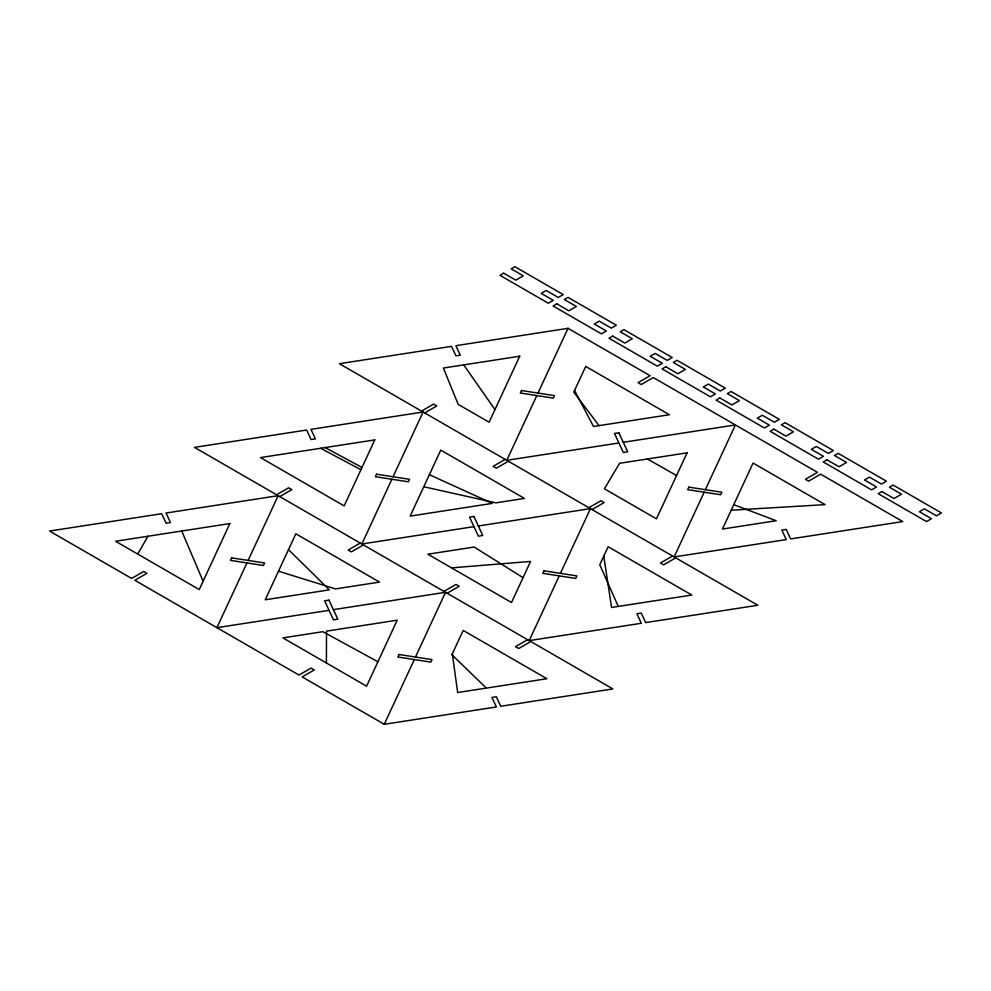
<?xml version="1.0" encoding="UTF-8"?>
<svg xmlns="http://www.w3.org/2000/svg" width="991" height="991" viewBox="0 0 991 991"><rect width="100%" height="100%" fill="white"/><g stroke="black" fill="none" stroke-linecap="round" stroke-linejoin="round"><path stroke-width="1.49" d="M326.411 663.004L326.497 631.143L397.205 620.193L366.583 686.193L282.906 637.882L322.893 631.701L377.918 661.777M246.957 562.938L216.905 627.675L329.037 610.332M248.122 560.423L278.161 495.686L529.194 640.62L641.326 623.277L636.903 613.751L641.264 613.07L645.686 622.596L757.818 605.253L675.726 557.859L663.648 564.833L660.464 562.987L672.542 556.025M391.891 479.26L361.839 543.997L473.971 526.655M393.055 476.745L423.095 412.008L674.128 556.942L786.259 539.6L781.837 530.074L786.197 529.392L790.62 538.918L902.751 521.576L820.659 474.181L808.582 481.155L805.398 479.31L817.476 472.348L653.304 377.559L641.227 384.533L638.043 382.687L650.121 375.725L568.029 328.331L455.91 345.673L460.32 355.199L455.971 355.868L451.549 346.355L339.418 363.697L421.509 411.092L433.587 404.117L436.771 405.951L424.693 412.925M278.161 495.686L166.03 513.028L170.452 522.554L166.104 523.223L161.682 513.71L49.55 531.052L131.63 578.447L143.707 571.473L146.903 573.306L134.826 580.28L298.997 675.069L311.075 668.095L314.258 669.928L302.181 676.903L384.26 724.297L414.312 659.56M415.477 657.045L445.516 592.308L333.385 609.651M536.825 395.582L506.773 460.32L618.904 442.977M537.989 393.068L568.029 328.331M529.194 640.62L559.246 575.882M560.41 573.368L590.45 508.631L478.331 525.973M674.128 556.942L704.18 492.205M705.344 489.69L735.396 424.953L623.265 442.296M137.737 554.068L147.907 536.255M279.759 496.602L291.837 489.628L288.654 487.795L276.576 494.769L194.484 447.375L306.615 430.032L311.038 439.546L315.386 438.877L310.963 429.351L423.095 412.008M360.253 543.08L348.175 550.042L351.359 551.888L363.437 544.914M505.187 459.403L493.109 466.365L496.293 468.21L508.371 461.236M443.931 591.392L456.009 584.417L459.192 586.251L447.114 593.225M588.865 507.714L600.942 500.74L604.126 502.573L592.048 509.547M527.608 639.703L515.531 646.665L518.714 648.51L530.792 641.536L612.872 688.931L500.752 706.273L496.33 696.747L491.97 697.429L496.392 706.955L384.26 724.297M451.537 567.88L530.581 561.426L511.517 602.516L427.839 554.204L474.156 547.044L523.05 577.679M731.185 510.216L825.094 504.63L753.073 463.057L722.451 529.045L776.201 520.733L733.761 504.654M423.776 486.754L495.872 502.846L524.462 498.423L440.784 450.112L410.15 516.1L492.316 503.391L429.363 474.701M278.483 571.188L335.466 588.914L379.528 582.101L295.851 533.79L265.216 599.778L329.371 589.856L288.492 549.646M320.626 448.279L360.947 469.709M325.135 447.585L362 467.455M647.408 458.982L676.556 475.531M486.333 688.088L451.896 654.754L463.206 630.412L546.883 678.724L457.656 692.523L452.342 653.825M599.035 425.622L573.789 392.139L585.718 366.435L669.396 414.746L593.51 426.477L574.557 390.466M463.701 364.886L494.967 409.556M618.248 606.418L599.766 564.759L608.14 546.735L691.817 595.046L611.571 607.458L603.754 556.174M181.737 531.015L203.093 581.246M229.85 523.57L199.228 589.571L115.551 541.259L229.85 523.57M231.621 557.871L230.457 560.386L263.445 565.489L264.622 562.975L231.621 557.871M374.784 439.893L344.162 505.893L260.484 457.582L374.784 439.893M376.555 474.194L375.391 476.708L408.391 481.812L409.556 479.297L376.555 474.194M519.718 356.215L489.096 422.216L458.189 404.365L443.373 368.033L519.718 356.215M398.977 654.494L397.812 657.008L430.812 662.112L431.977 659.597L398.977 654.494M521.489 390.516L520.325 393.031L553.325 398.134L554.489 395.62L521.489 390.516M543.91 570.816L542.746 573.331L575.746 578.434L576.911 575.92L543.91 570.816M687.085 452.837L656.451 518.838L604.399 488.786L619.61 463.28L687.085 452.837M688.844 487.138L687.68 489.653L720.68 494.757L721.844 492.242L688.844 487.138M503.701 273.182L499.997 275.325L548.308 303.221L553.275 300.347L541.197 293.373L546.177 290.499L558.255 297.473L563.235 294.6L514.924 266.703L511.207 268.846L523.285 275.82L515.778 280.156L503.701 273.182M556.793 303.841L553.089 305.971L601.401 333.868L606.368 330.994L594.29 324.02L599.27 321.146L611.348 328.12L616.328 325.246L568.016 297.362L564.3 299.505L576.378 306.467L568.871 310.802L556.793 303.841M612.711 336.11L608.994 338.253L657.306 366.15L662.285 363.276L650.207 356.302L655.187 353.428L667.265 360.402L672.232 357.528L623.921 329.631L620.217 331.774L632.295 338.749L624.788 343.084L612.711 336.11M665.791 366.769L662.087 368.912L710.398 396.796L715.378 393.923L703.3 386.948L708.268 384.087L720.346 391.049L725.325 388.175L677.014 360.29L673.31 362.433L685.388 369.408L677.869 373.743L665.791 366.769M719.825 397.961L716.121 400.104L764.433 428.001L769.4 425.127L757.322 418.152L762.302 415.279L774.38 422.253L779.36 419.379L731.048 391.482L727.332 393.625L739.41 400.599L731.903 404.935L719.825 397.961M773.86 429.153L770.143 431.296L818.455 459.192L823.434 456.318L811.356 449.344L816.336 446.47L828.414 453.444L833.394 450.571L785.083 422.674L781.366 424.817L793.444 431.791L785.937 436.127L773.86 429.153M826.952 459.812L823.236 461.955L871.547 489.839L876.527 486.965L864.449 479.991L869.429 477.117L881.507 484.091L886.474 481.217L838.163 453.333L834.459 455.476L846.537 462.45L839.03 466.773L826.952 459.812M881.916 491.548L878.212 493.691L926.523 521.576L931.49 518.702L919.413 511.728L924.392 508.854L936.47 515.828L941.45 512.954L893.139 485.07L889.423 487.213L901.5 494.187L893.993 498.51L881.916 491.548M618.842 432.77L614.482 433.451L623.327 452.491L627.687 451.822L618.842 432.77M473.909 516.447L469.548 517.129L478.393 536.168L482.741 535.499L473.909 516.447M328.975 600.125L324.614 600.806L333.459 619.846L337.807 619.177L328.975 600.125"/></g></svg>
